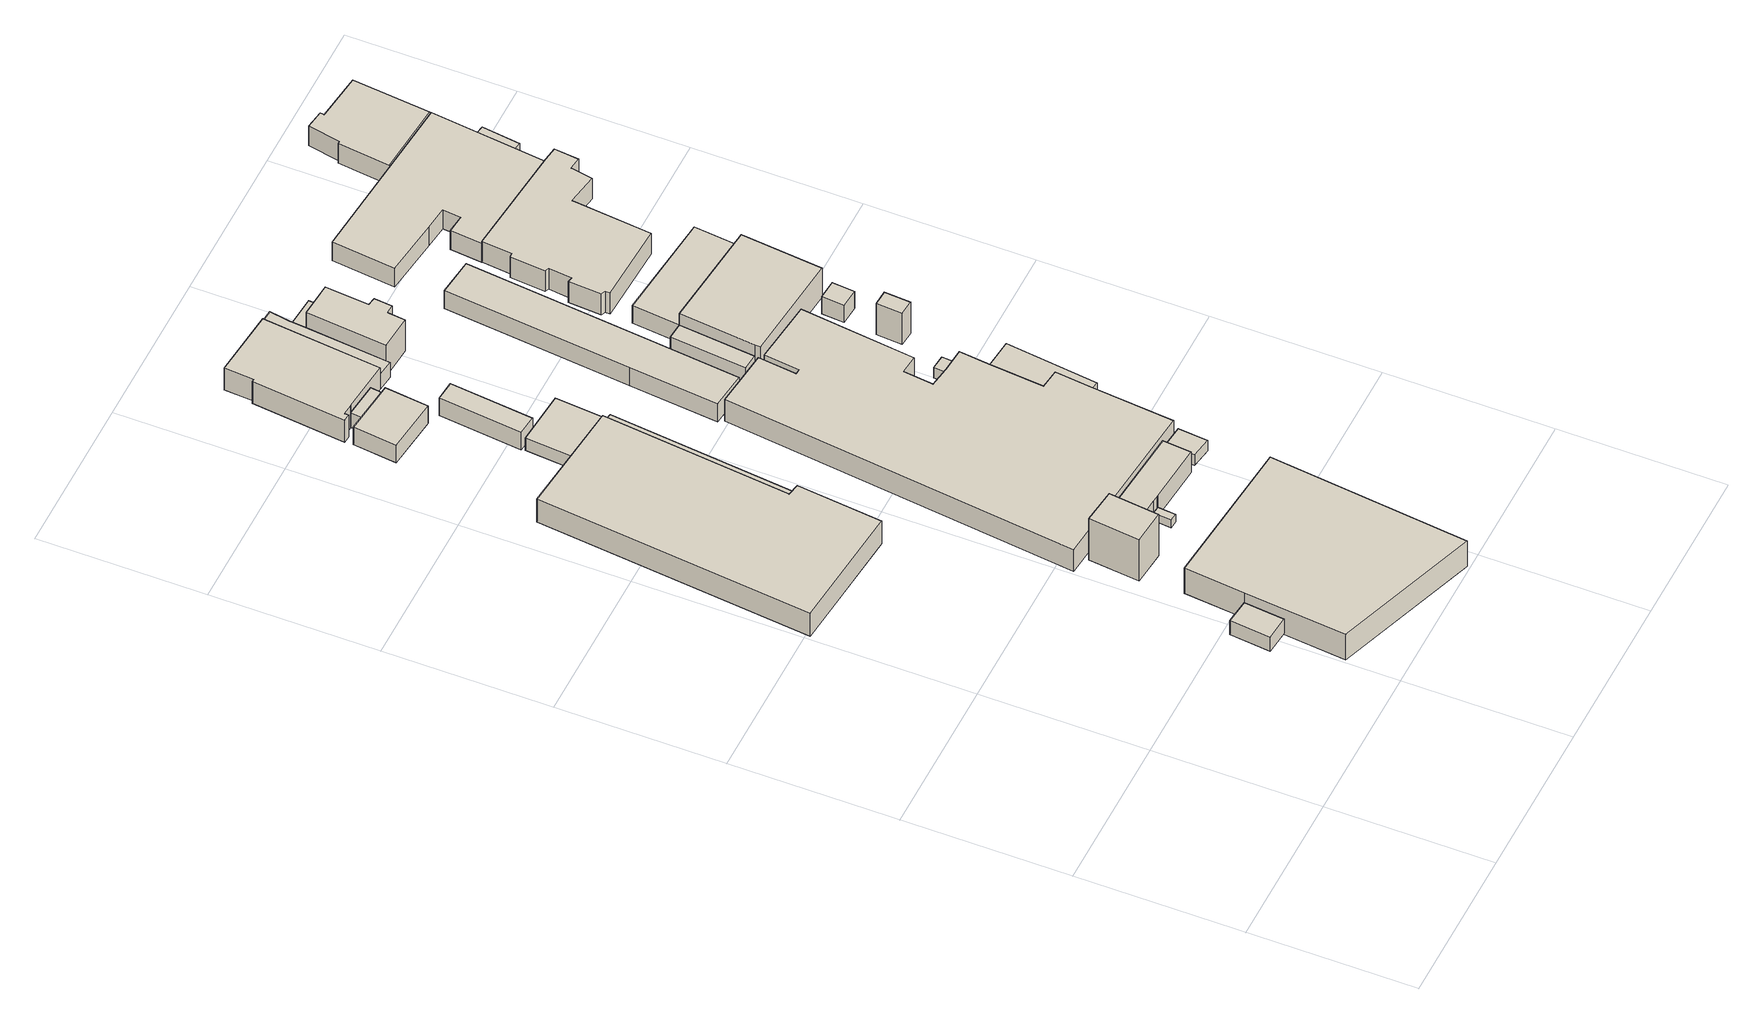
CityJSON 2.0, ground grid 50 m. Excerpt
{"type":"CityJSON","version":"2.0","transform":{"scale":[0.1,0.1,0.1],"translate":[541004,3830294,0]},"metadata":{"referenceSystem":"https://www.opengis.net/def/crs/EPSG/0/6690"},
"CityObjects":{
"building1":{"type":"Building","attributes":{"class":"3001","measuredHeight":5.4,"BuildingDetailAttribute.specifiedBuildingCoverageRate":0.6,"BuildingDetailAttribute.surveyYear":2017,"BuildingRiverFloodingRiskAttribute.description":"2","BuildingRiverFloodingRiskAttribute.rank":"2","BuildingRiverFloodingRiskAttribute.depth":1.74,"BuildingRiverFloodingRiskAttribute.adminType":"1","BuildingRiverFloodingRiskAttribute.scale":"2","BuildingRiverFloodingRiskAttribute.duration":43.75,"BuildingTsunamiRiskAttribute.description":"1","BuildingTsunamiRiskAttribute.rank":"2","BuildingTsunamiRiskAttribute.depth":1.19,"BuildingHighTideRiskAttribute.description":"1","BuildingHighTideRiskAttribute.rank":"3","BuildingHighTideRiskAttribute.depth":4.42,"BuildingIDAttribute.prefecture":"27","BuildingIDAttribute.city":"27125"},"geometry":[{"type":"Solid","lod":"1","boundaries":[[[[0,1,2,3]],[[2,4,5,3]],[[1,6,4,2]],[[0,7,6,1]],[[3,5,7,0]],[[4,6,7,5]]]]}]},
"building2":{"type":"Building","attributes":{"計測周辺長":243.02,"1/2500図郭":93,"区名":"住之江区","町丁目名称":"平林南１丁目","街区番号":8,"class":"3001","usage":"441","measuredHeight":8.8,"storeysAboveGround":1,"BuildingDetailAttribute.buildingRoofEdgeArea":2990.89,"BuildingDetailAttribute.buildingStructureType":"610","BuildingDetailAttribute.buildingStructureOrgType":"2","BuildingDetailAttribute.detailedUsage":"1520","BuildingDetailAttribute.specifiedBuildingCoverageRate":0.6,"BuildingDetailAttribute.surveyYear":2017,"BuildingRiverFloodingRiskAttribute.description":"2","BuildingRiverFloodingRiskAttribute.rank":"2","BuildingRiverFloodingRiskAttribute.depth":1.74,"BuildingRiverFloodingRiskAttribute.adminType":"1","BuildingRiverFloodingRiskAttribute.scale":"2","BuildingRiverFloodingRiskAttribute.duration":43.53,"BuildingTsunamiRiskAttribute.description":"1","BuildingTsunamiRiskAttribute.rank":"2","BuildingTsunamiRiskAttribute.depth":1.63,"BuildingHighTideRiskAttribute.description":"1","BuildingHighTideRiskAttribute.rank":"3","BuildingHighTideRiskAttribute.depth":4.5,"BuildingIDAttribute.prefecture":"27","BuildingIDAttribute.city":"27125"},"geometry":[{"type":"Solid","lod":"1","boundaries":[[[[8,9,10,11,12,13]],[[12,14,15,13]],[[11,16,14,12]],[[10,17,16,11]],[[9,18,17,10]],[[8,19,18,9]],[[13,15,19,8]],[[14,16,17,18,19,15]]]]}]},
"building3":{"type":"Building","attributes":{"計測周辺長":51.57,"1/2500図郭":93,"区名":"住之江区","町丁目名称":"平林南１丁目","街区番号":7,"class":"3002","usage":"401","measuredHeight":15.9,"storeysAboveGround":4,"BuildingDetailAttribute.buildingRoofEdgeArea":161.19,"BuildingDetailAttribute.buildingStructureType":"603","BuildingDetailAttribute.buildingStructureOrgType":"3","BuildingDetailAttribute.detailedUsage":"1310","BuildingDetailAttribute.specifiedBuildingCoverageRate":0.6,"BuildingDetailAttribute.surveyYear":2017,"BuildingRiverFloodingRiskAttribute.description":"2","BuildingRiverFloodingRiskAttribute.rank":"2","BuildingRiverFloodingRiskAttribute.depth":1.84,"BuildingRiverFloodingRiskAttribute.adminType":"1","BuildingRiverFloodingRiskAttribute.scale":"2","BuildingRiverFloodingRiskAttribute.duration":55.12,"BuildingTsunamiRiskAttribute.description":"1","BuildingTsunamiRiskAttribute.rank":"2","BuildingTsunamiRiskAttribute.depth":1.5,"BuildingHighTideRiskAttribute.description":"1","BuildingHighTideRiskAttribute.rank":"3","BuildingHighTideRiskAttribute.depth":4.5,"BuildingIDAttribute.prefecture":"27","BuildingIDAttribute.city":"27125"},"geometry":[{"type":"Solid","lod":"1","boundaries":[[[[20,21,22,23,24]],[[23,25,26,24]],[[22,27,25,23]],[[21,28,27,22]],[[20,29,28,21]],[[24,26,29,20]],[[25,27,28,29,26]]]]}]},
"building4":{"type":"Building","attributes":{"計測周辺長":202.23,"1/2500図郭":93,"区名":"住之江区","町丁目名称":"平林南１丁目","街区番号":7,"class":"3001","usage":"441","measuredHeight":9.7,"storeysAboveGround":1,"BuildingDetailAttribute.buildingRoofEdgeArea":2505.3,"BuildingDetailAttribute.buildingStructureType":"610","BuildingDetailAttribute.buildingStructureOrgType":"2","BuildingDetailAttribute.detailedUsage":"1510","BuildingDetailAttribute.specifiedBuildingCoverageRate":0.6,"BuildingDetailAttribute.surveyYear":2017,"BuildingRiverFloodingRiskAttribute.description":"2","BuildingRiverFloodingRiskAttribute.rank":"1","BuildingRiverFloodingRiskAttribute.depth":0.412,"BuildingRiverFloodingRiskAttribute.adminType":"1","BuildingRiverFloodingRiskAttribute.scale":"1","BuildingRiverFloodingRiskAttribute.duration":43.9,"BuildingTsunamiRiskAttribute.description":"1","BuildingTsunamiRiskAttribute.rank":"2","BuildingTsunamiRiskAttribute.depth":1.13,"BuildingHighTideRiskAttribute.description":"1","BuildingHighTideRiskAttribute.rank":"3","BuildingHighTideRiskAttribute.depth":4.4,"BuildingIDAttribute.prefecture":"27","BuildingIDAttribute.city":"27125"},"geometry":[{"type":"Solid","lod":"1","boundaries":[[[[30,31,32,33,34]],[[33,35,36,34]],[[32,37,35,33]],[[31,38,37,32]],[[30,39,38,31]],[[34,36,39,30]],[[35,37,38,39,36]]]]}]},
"building5":{"type":"Building","attributes":{"class":"3003","BuildingDetailAttribute.specifiedBuildingCoverageRate":0.6,"BuildingDetailAttribute.surveyYear":2017,"BuildingRiverFloodingRiskAttribute.description":"2","BuildingRiverFloodingRiskAttribute.rank":"2","BuildingRiverFloodingRiskAttribute.depth":1.64,"BuildingRiverFloodingRiskAttribute.adminType":"1","BuildingRiverFloodingRiskAttribute.scale":"2","BuildingRiverFloodingRiskAttribute.duration":55.12,"BuildingTsunamiRiskAttribute.description":"1","BuildingTsunamiRiskAttribute.rank":"2","BuildingTsunamiRiskAttribute.depth":1.31,"BuildingHighTideRiskAttribute.description":"1","BuildingHighTideRiskAttribute.rank":"3","BuildingHighTideRiskAttribute.depth":4.37,"BuildingIDAttribute.prefecture":"27","BuildingIDAttribute.city":"27125"},"geometry":[{"type":"Solid","lod":"1","boundaries":[[[[40,41,42,43,44]],[[43,45,46,44]],[[42,47,45,43]],[[41,48,47,42]],[[40,49,48,41]],[[44,46,49,40]],[[45,47,48,49,46]]]]}]},
"building6":{"type":"Building","attributes":{"計測周辺長":121.6,"1/2500図郭":93,"区名":"住之江区","町丁目名称":"平林南１丁目","街区番号":8,"class":"3003","usage":"441","measuredHeight":5.7,"storeysAboveGround":1,"BuildingDetailAttribute.buildingRoofEdgeArea":216.4,"BuildingDetailAttribute.buildingStructureType":"610","BuildingDetailAttribute.buildingStructureOrgType":"2","BuildingDetailAttribute.detailedUsage":"1520","BuildingDetailAttribute.specifiedBuildingCoverageRate":0.6,"BuildingDetailAttribute.surveyYear":2017,"BuildingRiverFloodingRiskAttribute.description":"2","BuildingRiverFloodingRiskAttribute.rank":"2","BuildingRiverFloodingRiskAttribute.depth":1.84,"BuildingRiverFloodingRiskAttribute.adminType":"1","BuildingRiverFloodingRiskAttribute.scale":"2","BuildingRiverFloodingRiskAttribute.duration":43.53,"BuildingTsunamiRiskAttribute.description":"1","BuildingTsunamiRiskAttribute.rank":"2","BuildingTsunamiRiskAttribute.depth":1.93,"BuildingHighTideRiskAttribute.description":"1","BuildingHighTideRiskAttribute.rank":"3","BuildingHighTideRiskAttribute.depth":4.56,"BuildingIDAttribute.prefecture":"27","BuildingIDAttribute.city":"27125"},"geometry":[{"type":"Solid","lod":"1","boundaries":[[[[12,11,50,13]],[[50,51,52,13]],[[11,53,51,50]],[[12,54,53,11]],[[13,52,54,12]],[[51,53,54,52]]]]}]},
"building7":{"type":"Building","attributes":{"計測周辺長":59.41,"1/2500図郭":93,"区名":"住之江区","町丁目名称":"平林南１丁目","街区番号":8,"class":"3003","usage":"441","measuredHeight":6.7,"storeysAboveGround":1,"BuildingDetailAttribute.buildingRoofEdgeArea":217.5,"BuildingDetailAttribute.buildingStructureType":"610","BuildingDetailAttribute.buildingStructureOrgType":"2","BuildingDetailAttribute.detailedUsage":"1520","BuildingDetailAttribute.specifiedBuildingCoverageRate":0.6,"BuildingDetailAttribute.surveyYear":2017,"BuildingRiverFloodingRiskAttribute.description":"2","BuildingRiverFloodingRiskAttribute.rank":"2","BuildingRiverFloodingRiskAttribute.depth":1.34,"BuildingRiverFloodingRiskAttribute.adminType":"1","BuildingRiverFloodingRiskAttribute.scale":"2","BuildingRiverFloodingRiskAttribute.duration":39.15,"BuildingTsunamiRiskAttribute.description":"1","BuildingTsunamiRiskAttribute.rank":"2","BuildingTsunamiRiskAttribute.depth":2.04,"BuildingHighTideRiskAttribute.description":"1","BuildingHighTideRiskAttribute.rank":"3","BuildingHighTideRiskAttribute.depth":4.18,"BuildingIDAttribute.prefecture":"27","BuildingIDAttribute.city":"27125"},"geometry":[{"type":"Solid","lod":"1","boundaries":[[[[55,56,57,58]],[[57,59,60,58]],[[56,61,59,57]],[[55,62,61,56]],[[58,60,62,55]],[[59,61,62,60]]]]}]},
"building8":{"type":"Building","attributes":{"計測周辺長":78.43,"1/2500図郭":93,"区名":"住之江区","町丁目名称":"平林南１丁目","街区番号":7,"class":"3001","usage":"401","measuredHeight":7.9,"storeysAboveGround":2,"BuildingDetailAttribute.buildingRoofEdgeArea":246.61,"BuildingDetailAttribute.buildingStructureType":"610","BuildingDetailAttribute.buildingStructureOrgType":"2","BuildingDetailAttribute.detailedUsage":"1310","BuildingDetailAttribute.specifiedBuildingCoverageRate":0.6,"BuildingDetailAttribute.surveyYear":2017,"BuildingRiverFloodingRiskAttribute.description":"2","BuildingRiverFloodingRiskAttribute.rank":"2","BuildingRiverFloodingRiskAttribute.depth":1.74,"BuildingRiverFloodingRiskAttribute.adminType":"1","BuildingRiverFloodingRiskAttribute.scale":"2","BuildingRiverFloodingRiskAttribute.duration":75.1,"BuildingTsunamiRiskAttribute.description":"1","BuildingTsunamiRiskAttribute.rank":"2","BuildingTsunamiRiskAttribute.depth":1.35,"BuildingHighTideRiskAttribute.description":"1","BuildingHighTideRiskAttribute.rank":"3","BuildingHighTideRiskAttribute.depth":4.38,"BuildingIDAttribute.prefecture":"27","BuildingIDAttribute.city":"27125"},"geometry":[{"type":"Solid","lod":"1","boundaries":[[[[63,64,65,66,67,68,69,70,71,72]],[[71,73,74,72]],[[70,75,73,71]],[[69,76,75,70]],[[68,77,76,69]],[[67,78,77,68]],[[66,79,78,67]],[[65,80,79,66]],[[64,81,80,65]],[[63,82,81,64]],[[72,74,82,63]],[[73,75,76,77,78,79,80,81,82,74]]]]}]},
"building9":{"type":"Building","attributes":{"計測周辺長":51.26,"1/2500図郭":93,"区名":"住之江区","町丁目名称":"平林南１丁目","街区番号":8,"class":"3001","usage":"441","measuredHeight":4.8,"storeysAboveGround":1,"BuildingDetailAttribute.buildingRoofEdgeArea":153.97,"BuildingDetailAttribute.buildingStructureType":"610","BuildingDetailAttribute.buildingStructureOrgType":"2","BuildingDetailAttribute.detailedUsage":"1520","BuildingDetailAttribute.specifiedBuildingCoverageRate":0.6,"BuildingDetailAttribute.surveyYear":2017,"BuildingRiverFloodingRiskAttribute.description":"2","BuildingRiverFloodingRiskAttribute.rank":"2","BuildingRiverFloodingRiskAttribute.depth":1.74,"BuildingRiverFloodingRiskAttribute.adminType":"1","BuildingRiverFloodingRiskAttribute.scale":"2","BuildingRiverFloodingRiskAttribute.duration":37.35,"BuildingTsunamiRiskAttribute.description":"1","BuildingTsunamiRiskAttribute.rank":"2","BuildingTsunamiRiskAttribute.depth":1.69,"BuildingHighTideRiskAttribute.description":"1","BuildingHighTideRiskAttribute.rank":"3","BuildingHighTideRiskAttribute.depth":4.31,"BuildingIDAttribute.prefecture":"27","BuildingIDAttribute.city":"27125"},"geometry":[{"type":"Solid","lod":"1","boundaries":[[[[83,84,85,86]],[[85,87,88,86]],[[84,89,87,85]],[[83,90,89,84]],[[86,88,90,83]],[[87,89,90,88]]]]}]},
"building10":{"type":"Building","attributes":{"class":"3003","measuredHeight":5.6,"BuildingDetailAttribute.specifiedBuildingCoverageRate":0.6,"BuildingDetailAttribute.surveyYear":2017,"BuildingRiverFloodingRiskAttribute.description":"2","BuildingRiverFloodingRiskAttribute.rank":"2","BuildingRiverFloodingRiskAttribute.depth":1.34,"BuildingRiverFloodingRiskAttribute.adminType":"1","BuildingRiverFloodingRiskAttribute.scale":"2","BuildingRiverFloodingRiskAttribute.duration":38.6,"BuildingTsunamiRiskAttribute.description":"1","BuildingTsunamiRiskAttribute.rank":"2","BuildingTsunamiRiskAttribute.depth":2.08,"BuildingHighTideRiskAttribute.description":"1","BuildingHighTideRiskAttribute.rank":"3","BuildingHighTideRiskAttribute.depth":4.23,"BuildingIDAttribute.prefecture":"27","BuildingIDAttribute.city":"27125"},"geometry":[{"type":"Solid","lod":"1","boundaries":[[[[91,92,93,94,95]],[[94,96,97,95]],[[93,98,96,94]],[[92,99,98,93]],[[91,100,99,92]],[[95,97,100,91]],[[96,98,99,100,97]]]]}]},
"building11":{"type":"Building","attributes":{"class":"3003","measuredHeight":6.7,"BuildingDetailAttribute.specifiedBuildingCoverageRate":0.6,"BuildingDetailAttribute.surveyYear":2017,"BuildingRiverFloodingRiskAttribute.description":"2","BuildingRiverFloodingRiskAttribute.rank":"2","BuildingRiverFloodingRiskAttribute.depth":1.44,"BuildingRiverFloodingRiskAttribute.adminType":"1","BuildingRiverFloodingRiskAttribute.scale":"2","BuildingRiverFloodingRiskAttribute.duration":38.78,"BuildingTsunamiRiskAttribute.description":"1","BuildingTsunamiRiskAttribute.rank":"2","BuildingTsunamiRiskAttribute.depth":1.9,"BuildingHighTideRiskAttribute.description":"1","BuildingHighTideRiskAttribute.rank":"3","BuildingHighTideRiskAttribute.depth":4.26,"BuildingIDAttribute.prefecture":"27","BuildingIDAttribute.city":"27125"},"geometry":[{"type":"Solid","lod":"1","boundaries":[[[[101,102,103,104]],[[103,105,106,104]],[[102,107,105,103]],[[101,108,107,102]],[[104,106,108,101]],[[105,107,108,106]]]]}]},
"building12":{"type":"Building","attributes":{"計測周辺長":12.23,"1/2500図郭":93,"区名":"住之江区","町丁目名称":"平林南１丁目","街区番号":7,"class":"3001","usage":"441","measuredHeight":3.8,"storeysAboveGround":1,"BuildingDetailAttribute.buildingRoofEdgeArea":8.13,"BuildingDetailAttribute.buildingStructureType":"610","BuildingDetailAttribute.buildingStructureOrgType":"2","BuildingDetailAttribute.detailedUsage":"1510","BuildingDetailAttribute.specifiedBuildingCoverageRate":0.6,"BuildingDetailAttribute.surveyYear":2017,"BuildingRiverFloodingRiskAttribute.description":"2","BuildingRiverFloodingRiskAttribute.rank":"2","BuildingRiverFloodingRiskAttribute.depth":1.84,"BuildingRiverFloodingRiskAttribute.adminType":"1","BuildingRiverFloodingRiskAttribute.scale":"2","BuildingRiverFloodingRiskAttribute.duration":69.17,"BuildingTsunamiRiskAttribute.description":"1","BuildingTsunamiRiskAttribute.rank":"2","BuildingTsunamiRiskAttribute.depth":1.23,"BuildingHighTideRiskAttribute.description":"1","BuildingHighTideRiskAttribute.rank":"3","BuildingHighTideRiskAttribute.depth":4.4,"BuildingIDAttribute.prefecture":"27","BuildingIDAttribute.city":"27125"},"geometry":[{"type":"Solid","lod":"1","boundaries":[[[[109,110,111,112]],[[111,113,114,112]],[[110,115,113,111]],[[109,116,115,110]],[[112,114,116,109]],[[113,115,116,114]]]]}]},
"building13":{"type":"Building","attributes":{"計測周辺長":116.69,"1/2500図郭":93,"区名":"住之江区","町丁目名称":"平林南１丁目","街区番号":8,"class":"3001","usage":"441","measuredHeight":8.3,"storeysAboveGround":1,"BuildingDetailAttribute.buildingRoofEdgeArea":754.36,"BuildingDetailAttribute.buildingStructureType":"610","BuildingDetailAttribute.buildingStructureOrgType":"2","BuildingDetailAttribute.detailedUsage":"1520","BuildingDetailAttribute.specifiedBuildingCoverageRate":0.6,"BuildingDetailAttribute.surveyYear":2017,"BuildingRiverFloodingRiskAttribute.description":"2","BuildingRiverFloodingRiskAttribute.rank":"2","BuildingRiverFloodingRiskAttribute.depth":1.34,"BuildingRiverFloodingRiskAttribute.adminType":"1","BuildingRiverFloodingRiskAttribute.scale":"2","BuildingRiverFloodingRiskAttribute.duration":38.6,"BuildingTsunamiRiskAttribute.description":"1","BuildingTsunamiRiskAttribute.rank":"2","BuildingTsunamiRiskAttribute.depth":2.09,"BuildingHighTideRiskAttribute.description":"1","BuildingHighTideRiskAttribute.rank":"3","BuildingHighTideRiskAttribute.depth":4.15,"BuildingIDAttribute.prefecture":"27","BuildingIDAttribute.city":"27125"},"geometry":[{"type":"Solid","lod":"1","boundaries":[[[[117,118,119,120,121,122,123,124,125,126]],[[125,127,128,126]],[[124,129,127,125]],[[123,130,129,124]],[[122,131,130,123]],[[121,132,131,122]],[[120,133,132,121]],[[119,134,133,120]],[[118,135,134,119]],[[117,136,135,118]],[[126,128,136,117]],[[127,129,130,131,132,133,134,135,136,128]]]]}]},
"building14":{"type":"Building","attributes":{"計測周辺長":411.49,"1/2500図郭":93,"区名":"住之江区","町丁目名称":"平林南１丁目","街区番号":7,"class":"3001","usage":"441","measuredHeight":8.5,"storeysAboveGround":1,"BuildingDetailAttribute.buildingRoofEdgeArea":5962.55,"BuildingDetailAttribute.buildingStructureType":"610","BuildingDetailAttribute.buildingStructureOrgType":"2","BuildingDetailAttribute.detailedUsage":"1520","BuildingDetailAttribute.specifiedBuildingCoverageRate":0.6,"BuildingDetailAttribute.surveyYear":2017,"BuildingRiverFloodingRiskAttribute.description":"2","BuildingRiverFloodingRiskAttribute.rank":"2","BuildingRiverFloodingRiskAttribute.depth":2.04,"BuildingRiverFloodingRiskAttribute.adminType":"1","BuildingRiverFloodingRiskAttribute.scale":"2","BuildingRiverFloodingRiskAttribute.duration":79.93,"BuildingTsunamiRiskAttribute.description":"1","BuildingTsunamiRiskAttribute.rank":"2","BuildingTsunamiRiskAttribute.depth":1.78,"BuildingHighTideRiskAttribute.description":"1","BuildingHighTideRiskAttribute.rank":"3","BuildingHighTideRiskAttribute.depth":4.65,"BuildingIDAttribute.prefecture":"27","BuildingIDAttribute.city":"27125"},"geometry":[{"type":"Solid","lod":"1","boundaries":[[[[137,138,139,140,141,142,143,144,145,146,147,148,149,150,151,152,153]],[[152,154,155,153]],[[151,156,154,152]],[[150,157,156,151]],[[149,158,157,150]],[[148,159,158,149]],[[147,160,159,148]],[[146,161,160,147]],[[145,162,161,146]],[[144,163,162,145]],[[143,164,163,144]],[[142,165,164,143]],[[141,166,165,142]],[[140,167,166,141]],[[139,168,167,140]],[[138,169,168,139]],[[137,170,169,138]],[[153,155,170,137]],[[154,156,157,158,159,160,161,162,163,164,165,166,167,168,169,170,155]]]]}]},
"building15":{"type":"Building","attributes":{"計測周辺長":29.94,"1/2500図郭":93,"区名":"住之江区","町丁目名称":"平林南１丁目","街区番号":7,"class":"3001","usage":"401","measuredHeight":4.1,"storeysAboveGround":1,"BuildingDetailAttribute.buildingRoofEdgeArea":54.56,"BuildingDetailAttribute.buildingStructureType":"610","BuildingDetailAttribute.buildingStructureOrgType":"2","BuildingDetailAttribute.detailedUsage":"1310","BuildingDetailAttribute.specifiedBuildingCoverageRate":0.6,"BuildingDetailAttribute.surveyYear":2017,"BuildingRiverFloodingRiskAttribute.description":"2","BuildingRiverFloodingRiskAttribute.rank":"2","BuildingRiverFloodingRiskAttribute.depth":2.44,"BuildingRiverFloodingRiskAttribute.adminType":"1","BuildingRiverFloodingRiskAttribute.scale":"2","BuildingRiverFloodingRiskAttribute.duration":75.1,"BuildingTsunamiRiskAttribute.description":"1","BuildingTsunamiRiskAttribute.rank":"2","BuildingTsunamiRiskAttribute.depth":1.35,"BuildingHighTideRiskAttribute.description":"1","BuildingHighTideRiskAttribute.rank":"3","BuildingHighTideRiskAttribute.depth":4.53,"BuildingIDAttribute.prefecture":"27","BuildingIDAttribute.city":"27125"},"geometry":[{"type":"Solid","lod":"1","boundaries":[[[[171,172,173,174]],[[173,175,176,174]],[[172,177,175,173]],[[171,178,177,172]],[[174,176,178,171]],[[175,177,178,176]]]]}]},
"building16":{"type":"Building","attributes":{"class":"3001","measuredHeight":5.8,"BuildingDetailAttribute.specifiedBuildingCoverageRate":0.6,"BuildingDetailAttribute.surveyYear":2017,"BuildingRiverFloodingRiskAttribute.description":"2","BuildingRiverFloodingRiskAttribute.rank":"2","BuildingRiverFloodingRiskAttribute.depth":1.44,"BuildingRiverFloodingRiskAttribute.adminType":"1","BuildingRiverFloodingRiskAttribute.scale":"2","BuildingRiverFloodingRiskAttribute.duration":38.6,"BuildingTsunamiRiskAttribute.description":"1","BuildingTsunamiRiskAttribute.rank":"2","BuildingTsunamiRiskAttribute.depth":1.86,"BuildingHighTideRiskAttribute.description":"1","BuildingHighTideRiskAttribute.rank":"3","BuildingHighTideRiskAttribute.depth":4.21,"BuildingIDAttribute.prefecture":"27","BuildingIDAttribute.city":"27125"},"geometry":[{"type":"Solid","lod":"1","boundaries":[[[[179,180,181,182,183,184,124,123]],[[124,185,186,123]],[[184,187,185,124]],[[183,188,187,184]],[[182,189,188,183]],[[181,190,189,182]],[[180,191,190,181]],[[179,192,191,180]],[[123,186,192,179]],[[185,187,188,189,190,191,192,186]]]]}]},
"building17":{"type":"Building","attributes":{"計測周辺長":74.62,"1/2500図郭":93,"区名":"住之江区","町丁目名称":"平林南１丁目","街区番号":8,"class":"3002","usage":"441","measuredHeight":12,"storeysAboveGround":3,"BuildingDetailAttribute.buildingRoofEdgeArea":271.21,"BuildingDetailAttribute.buildingStructureType":"603","BuildingDetailAttribute.buildingStructureOrgType":"3","BuildingDetailAttribute.detailedUsage":"1520","BuildingDetailAttribute.specifiedBuildingCoverageRate":0.6,"BuildingDetailAttribute.surveyYear":2017,"BuildingRiverFloodingRiskAttribute.description":"2","BuildingRiverFloodingRiskAttribute.rank":"2","BuildingRiverFloodingRiskAttribute.depth":1.64,"BuildingRiverFloodingRiskAttribute.adminType":"1","BuildingRiverFloodingRiskAttribute.scale":"2","BuildingRiverFloodingRiskAttribute.duration":38.6,"BuildingTsunamiRiskAttribute.description":"1","BuildingTsunamiRiskAttribute.rank":"2","BuildingTsunamiRiskAttribute.depth":1.96,"BuildingHighTideRiskAttribute.description":"1","BuildingHighTideRiskAttribute.rank":"3","BuildingHighTideRiskAttribute.depth":4.44,"BuildingIDAttribute.prefecture":"27","BuildingIDAttribute.city":"27125"},"geometry":[{"type":"Solid","lod":"1","boundaries":[[[[193,194,195,196,197,198,199,200]],[[199,201,202,200]],[[198,203,201,199]],[[197,204,203,198]],[[196,205,204,197]],[[195,206,205,196]],[[194,207,206,195]],[[193,208,207,194]],[[200,202,208,193]],[[201,203,204,205,206,207,208,202]]]]}]},
"building18":{"type":"Building","attributes":{"計測周辺長":31.14,"1/2500図郭":93,"区名":"住之江区","町丁目名称":"平林南１丁目","街区番号":8,"class":"3001","usage":"431","measuredHeight":4.1,"storeysAboveGround":1,"BuildingDetailAttribute.buildingRoofEdgeArea":53,"BuildingDetailAttribute.buildingStructureType":"610","BuildingDetailAttribute.buildingStructureOrgType":"2","BuildingDetailAttribute.detailedUsage":"1740","BuildingDetailAttribute.specifiedBuildingCoverageRate":0.6,"BuildingDetailAttribute.surveyYear":2017,"BuildingRiverFloodingRiskAttribute.description":"2","BuildingRiverFloodingRiskAttribute.rank":"2","BuildingRiverFloodingRiskAttribute.depth":1.54,"BuildingRiverFloodingRiskAttribute.adminType":"1","BuildingRiverFloodingRiskAttribute.scale":"2","BuildingRiverFloodingRiskAttribute.duration":37.68,"BuildingTsunamiRiskAttribute.description":"1","BuildingTsunamiRiskAttribute.rank":"2","BuildingTsunamiRiskAttribute.depth":2.02,"BuildingHighTideRiskAttribute.description":"1","BuildingHighTideRiskAttribute.rank":"3","BuildingHighTideRiskAttribute.depth":4.41,"BuildingIDAttribute.prefecture":"27","BuildingIDAttribute.city":"27125"},"geometry":[{"type":"Solid","lod":"1","boundaries":[[[[209,210,211,212]],[[211,213,214,212]],[[210,215,213,211]],[[209,216,215,210]],[[212,214,216,209]],[[213,215,216,214]]]]}]},
"building19":{"type":"Building","attributes":{"計測周辺長":411.49,"1/2500図郭":93,"区名":"住之江区","町丁目名称":"平林南１丁目","街区番号":7,"class":"3003","usage":"441","measuredHeight":6.6,"storeysAboveGround":1,"BuildingDetailAttribute.buildingRoofEdgeArea":5962.55,"BuildingDetailAttribute.buildingStructureType":"610","BuildingDetailAttribute.buildingStructureOrgType":"2","BuildingDetailAttribute.detailedUsage":"1520","BuildingDetailAttribute.specifiedBuildingCoverageRate":0.6,"BuildingDetailAttribute.surveyYear":2017,"BuildingRiverFloodingRiskAttribute.description":"2","BuildingRiverFloodingRiskAttribute.rank":"2","BuildingRiverFloodingRiskAttribute.depth":1.64,"BuildingRiverFloodingRiskAttribute.adminType":"1","BuildingRiverFloodingRiskAttribute.scale":"2","BuildingRiverFloodingRiskAttribute.duration":44.23,"BuildingTsunamiRiskAttribute.description":"1","BuildingTsunamiRiskAttribute.rank":"2","BuildingTsunamiRiskAttribute.depth":1.59,"BuildingHighTideRiskAttribute.description":"1","BuildingHighTideRiskAttribute.rank":"3","BuildingHighTideRiskAttribute.depth":4.37,"BuildingIDAttribute.prefecture":"27","BuildingIDAttribute.city":"27125"},"geometry":[{"type":"Solid","lod":"1","boundaries":[[[[217,218,219,220]],[[219,221,222,220]],[[218,223,221,219]],[[217,224,223,218]],[[220,222,224,217]],[[221,223,224,222]]]]}]},
"building20":{"type":"Building","attributes":{"計測周辺長":188.65,"1/2500図郭":93,"区名":"住之江区","町丁目名称":"平林南１丁目","街区番号":7,"class":"3003","usage":"441","measuredHeight":6.9,"storeysAboveGround":1,"BuildingDetailAttribute.buildingRoofEdgeArea":943.68,"BuildingDetailAttribute.buildingStructureType":"610","BuildingDetailAttribute.buildingStructureOrgType":"2","BuildingDetailAttribute.detailedUsage":"1520","BuildingDetailAttribute.specifiedBuildingCoverageRate":0.6,"BuildingDetailAttribute.surveyYear":2017,"BuildingRiverFloodingRiskAttribute.description":"2","BuildingRiverFloodingRiskAttribute.rank":"2","BuildingRiverFloodingRiskAttribute.depth":1.74,"BuildingRiverFloodingRiskAttribute.adminType":"1","BuildingRiverFloodingRiskAttribute.scale":"2","BuildingRiverFloodingRiskAttribute.duration":53,"BuildingTsunamiRiskAttribute.description":"1","BuildingTsunamiRiskAttribute.rank":"2","BuildingTsunamiRiskAttribute.depth":1.86,"BuildingHighTideRiskAttribute.description":"1","BuildingHighTideRiskAttribute.rank":"3","BuildingHighTideRiskAttribute.depth":4.6,"BuildingIDAttribute.prefecture":"27","BuildingIDAttribute.city":"27125"},"geometry":[{"type":"Solid","lod":"1","boundaries":[[[[225,226,227,228,229,230]],[[229,231,232,230]],[[228,233,231,229]],[[227,234,233,228]],[[226,235,234,227]],[[225,236,235,226]],[[230,232,236,225]],[[231,233,234,235,236,232]]]]}]},
"building21":{"type":"Building","attributes":{"計測周辺長":411.49,"1/2500図郭":93,"区名":"住之江区","町丁目名称":"平林南１丁目","街区番号":7,"class":"3003","usage":"441","measuredHeight":6.7,"storeysAboveGround":1,"BuildingDetailAttribute.buildingRoofEdgeArea":5962.55,"BuildingDetailAttribute.buildingStructureType":"610","BuildingDetailAttribute.buildingStructureOrgType":"2","BuildingDetailAttribute.detailedUsage":"1520","BuildingDetailAttribute.specifiedBuildingCoverageRate":0.6,"BuildingDetailAttribute.surveyYear":2017,"BuildingRiverFloodingRiskAttribute.description":"2","BuildingRiverFloodingRiskAttribute.rank":"2","BuildingRiverFloodingRiskAttribute.depth":1.74,"BuildingRiverFloodingRiskAttribute.adminType":"1","BuildingRiverFloodingRiskAttribute.scale":"2","BuildingRiverFloodingRiskAttribute.duration":126.72,"BuildingTsunamiRiskAttribute.description":"1","BuildingTsunamiRiskAttribute.rank":"2","BuildingTsunamiRiskAttribute.depth":1.15,"BuildingHighTideRiskAttribute.description":"1","BuildingHighTideRiskAttribute.rank":"3","BuildingHighTideRiskAttribute.depth":4.41,"BuildingIDAttribute.prefecture":"27","BuildingIDAttribute.city":"27125"},"geometry":[{"type":"Solid","lod":"1","boundaries":[[[[237,238,239,240,241,242]],[[241,243,244,242]],[[240,245,243,241]],[[239,246,245,240]],[[238,247,246,239]],[[237,248,247,238]],[[242,244,248,237]],[[243,245,246,247,248,244]]]]}]},
"building22":{"type":"Building","attributes":{"class":"3001","measuredHeight":4,"BuildingDetailAttribute.specifiedBuildingCoverageRate":0.6,"BuildingDetailAttribute.surveyYear":2017,"BuildingRiverFloodingRiskAttribute.description":"2","BuildingRiverFloodingRiskAttribute.rank":"2","BuildingRiverFloodingRiskAttribute.depth":1.54,"BuildingRiverFloodingRiskAttribute.adminType":"1","BuildingRiverFloodingRiskAttribute.scale":"2","BuildingRiverFloodingRiskAttribute.duration":44.68,"BuildingTsunamiRiskAttribute.description":"1","BuildingTsunamiRiskAttribute.rank":"2","BuildingTsunamiRiskAttribute.depth":1.36,"BuildingHighTideRiskAttribute.description":"1","BuildingHighTideRiskAttribute.rank":"3","BuildingHighTideRiskAttribute.depth":4.38,"BuildingIDAttribute.prefecture":"27","BuildingIDAttribute.city":"27125"},"geometry":[{"type":"Solid","lod":"1","boundaries":[[[[249,250,251,252]],[[251,253,254,252]],[[250,255,253,251]],[[249,256,255,250]],[[252,254,256,249]],[[253,255,256,254]]]]}]},
"building23":{"type":"Building","attributes":{"計測周辺長":24.83,"1/2500図郭":93,"区名":"住之江区","町丁目名称":"平林南１丁目","街区番号":7,"class":"3001","usage":"441","measuredHeight":12,"storeysAboveGround":1,"BuildingDetailAttribute.buildingRoofEdgeArea":36.1,"BuildingDetailAttribute.buildingStructureType":"610","BuildingDetailAttribute.buildingStructureOrgType":"2","BuildingDetailAttribute.detailedUsage":"1520","BuildingDetailAttribute.specifiedBuildingCoverageRate":0.6,"BuildingDetailAttribute.surveyYear":2017,"BuildingRiverFloodingRiskAttribute.description":"2","BuildingRiverFloodingRiskAttribute.rank":"2","BuildingRiverFloodingRiskAttribute.depth":1.54,"BuildingRiverFloodingRiskAttribute.adminType":"1","BuildingRiverFloodingRiskAttribute.scale":"2","BuildingRiverFloodingRiskAttribute.duration":107.05,"BuildingTsunamiRiskAttribute.description":"1","BuildingTsunamiRiskAttribute.rank":"2","BuildingTsunamiRiskAttribute.depth":1.35,"BuildingHighTideRiskAttribute.description":"1","BuildingHighTideRiskAttribute.rank":"3","BuildingHighTideRiskAttribute.depth":4.33,"BuildingIDAttribute.prefecture":"27","BuildingIDAttribute.city":"27125"},"geometry":[{"type":"Solid","lod":"1","boundaries":[[[[257,258,259,260]],[[259,261,262,260]],[[258,263,261,259]],[[257,264,263,258]],[[260,262,264,257]],[[261,263,264,262]]]]}]},
"building24":{"type":"Building","attributes":{"計測周辺長":411.49,"1/2500図郭":93,"区名":"住之江区","町丁目名称":"平林南１丁目","街区番号":7,"class":"3001","usage":"441","measuredHeight":11.1,"storeysAboveGround":1,"BuildingDetailAttribute.buildingRoofEdgeArea":5962.55,"BuildingDetailAttribute.buildingStructureType":"610","BuildingDetailAttribute.buildingStructureOrgType":"2","BuildingDetailAttribute.detailedUsage":"1520","BuildingDetailAttribute.specifiedBuildingCoverageRate":0.6,"BuildingDetailAttribute.surveyYear":2017,"BuildingRiverFloodingRiskAttribute.description":"2","BuildingRiverFloodingRiskAttribute.rank":"2","BuildingRiverFloodingRiskAttribute.depth":1.64,"BuildingRiverFloodingRiskAttribute.adminType":"1","BuildingRiverFloodingRiskAttribute.scale":"2","BuildingRiverFloodingRiskAttribute.duration":44.23,"BuildingTsunamiRiskAttribute.description":"1","BuildingTsunamiRiskAttribute.rank":"2","BuildingTsunamiRiskAttribute.depth":1.61,"BuildingHighTideRiskAttribute.description":"1","BuildingHighTideRiskAttribute.rank":"3","BuildingHighTideRiskAttribute.depth":4.43,"BuildingIDAttribute.prefecture":"27","BuildingIDAttribute.city":"27125"},"geometry":[{"type":"Solid","lod":"1","boundaries":[[[[265,266,267,268,269]],[[268,270,271,269]],[[267,272,270,268]],[[266,273,272,267]],[[265,274,273,266]],[[269,271,274,265]],[[270,272,273,274,271]]]]}]},
"building25":{"type":"Building","attributes":{"計測周辺長":25.01,"1/2500図郭":93,"区名":"住之江区","町丁目名称":"平林南１丁目","街区番号":7,"class":"3001","usage":"441","measuredHeight":6.5,"storeysAboveGround":1,"BuildingDetailAttribute.buildingRoofEdgeArea":38.86,"BuildingDetailAttribute.buildingStructureType":"610","BuildingDetailAttribute.buildingStructureOrgType":"2","BuildingDetailAttribute.detailedUsage":"1520","BuildingDetailAttribute.specifiedBuildingCoverageRate":0.6,"BuildingDetailAttribute.surveyYear":2017,"BuildingRiverFloodingRiskAttribute.description":"2","BuildingRiverFloodingRiskAttribute.rank":"2","BuildingRiverFloodingRiskAttribute.depth":1.44,"BuildingRiverFloodingRiskAttribute.adminType":"1","BuildingRiverFloodingRiskAttribute.scale":"2","BuildingRiverFloodingRiskAttribute.duration":107.05,"BuildingTsunamiRiskAttribute.description":"1","BuildingTsunamiRiskAttribute.rank":"2","BuildingTsunamiRiskAttribute.depth":1.24,"BuildingHighTideRiskAttribute.description":"1","BuildingHighTideRiskAttribute.rank":"3","BuildingHighTideRiskAttribute.depth":4.43,"BuildingIDAttribute.prefecture":"27","BuildingIDAttribute.city":"27125"},"geometry":[{"type":"Solid","lod":"1","boundaries":[[[[275,276,277,278]],[[277,279,280,278]],[[276,281,279,277]],[[275,282,281,276]],[[278,280,282,275]],[[279,281,282,280]]]]}]},
"building26":{"type":"Building","attributes":{"class":"3001","measuredHeight":6.7,"BuildingDetailAttribute.specifiedBuildingCoverageRate":0.6,"BuildingDetailAttribute.surveyYear":2017,"BuildingRiverFloodingRiskAttribute.description":"2","BuildingRiverFloodingRiskAttribute.rank":"2","BuildingRiverFloodingRiskAttribute.depth":1.64,"BuildingRiverFloodingRiskAttribute.adminType":"1","BuildingRiverFloodingRiskAttribute.scale":"2","BuildingRiverFloodingRiskAttribute.duration":48.33,"BuildingTsunamiRiskAttribute.description":"1","BuildingTsunamiRiskAttribute.rank":"2","BuildingTsunamiRiskAttribute.depth":1.59,"BuildingHighTideRiskAttribute.description":"1","BuildingHighTideRiskAttribute.rank":"3","BuildingHighTideRiskAttribute.depth":4.42,"BuildingIDAttribute.prefecture":"27","BuildingIDAttribute.city":"27125"},"geometry":[{"type":"Solid","lod":"1","boundaries":[[[[283,284,285,286]],[[285,287,288,286]],[[284,289,287,285]],[[283,290,289,284]],[[286,288,290,283]],[[287,289,290,288]]]]}]},
"building27":{"type":"Building","attributes":{"計測周辺長":176.4,"1/2500図郭":93,"区名":"住之江区","町丁目名称":"平林南１丁目","街区番号":7,"class":"3001","usage":"441","measuredHeight":8,"storeysAboveGround":1,"BuildingDetailAttribute.buildingRoofEdgeArea":1458.44,"BuildingDetailAttribute.buildingStructureType":"610","BuildingDetailAttribute.buildingStructureOrgType":"2","BuildingDetailAttribute.detailedUsage":"1520","BuildingDetailAttribute.specifiedBuildingCoverageRate":0.6,"BuildingDetailAttribute.surveyYear":2017,"BuildingRiverFloodingRiskAttribute.description":"2","BuildingRiverFloodingRiskAttribute.rank":"2","BuildingRiverFloodingRiskAttribute.depth":1.64,"BuildingRiverFloodingRiskAttribute.adminType":"1","BuildingRiverFloodingRiskAttribute.scale":"2","BuildingRiverFloodingRiskAttribute.duration":49.87,"BuildingTsunamiRiskAttribute.description":"1","BuildingTsunamiRiskAttribute.rank":"2","BuildingTsunamiRiskAttribute.depth":1.7,"BuildingHighTideRiskAttribute.description":"1","BuildingHighTideRiskAttribute.rank":"3","BuildingHighTideRiskAttribute.depth":4.51,"BuildingIDAttribute.prefecture":"27","BuildingIDAttribute.city":"27125"},"geometry":[{"type":"Solid","lod":"1","boundaries":[[[[291,292,293,294,295,296,297,298,299,300,301,302,303,304,305,306,307]],[[306,308,309,307]],[[305,310,308,306]],[[304,311,310,305]],[[303,312,311,304]],[[302,313,312,303]],[[301,314,313,302]],[[300,315,314,301]],[[299,316,315,300]],[[298,317,316,299]],[[297,318,317,298]],[[296,319,318,297]],[[295,320,319,296]],[[294,321,320,295]],[[293,322,321,294]],[[292,323,322,293]],[[291,324,323,292]],[[307,309,324,291]],[[308,310,311,312,313,314,315,316,317,318,319,320,321,322,323,324,309]]]]}]},
"building28":{"type":"Building","attributes":{"計測周辺長":156.9,"1/2500図郭":93,"区名":"住之江区","町丁目名称":"平林南１丁目","街区番号":7,"class":"3001","usage":"441","measuredHeight":7.2,"storeysAboveGround":1,"BuildingDetailAttribute.buildingRoofEdgeArea":1201.67,"BuildingDetailAttribute.buildingStructureType":"601","BuildingDetailAttribute.buildingStructureOrgType":"1","BuildingDetailAttribute.detailedUsage":"1520","BuildingDetailAttribute.specifiedBuildingCoverageRate":0.6,"BuildingDetailAttribute.surveyYear":2017,"BuildingRiverFloodingRiskAttribute.description":"2","BuildingRiverFloodingRiskAttribute.rank":"2","BuildingRiverFloodingRiskAttribute.depth":1.54,"BuildingRiverFloodingRiskAttribute.adminType":"1","BuildingRiverFloodingRiskAttribute.scale":"2","BuildingRiverFloodingRiskAttribute.duration":45.43,"BuildingTsunamiRiskAttribute.description":"1","BuildingTsunamiRiskAttribute.rank":"2","BuildingTsunamiRiskAttribute.depth":2.08,"BuildingHighTideRiskAttribute.description":"1","BuildingHighTideRiskAttribute.rank":"3","BuildingHighTideRiskAttribute.depth":4.67,"BuildingIDAttribute.prefecture":"27","BuildingIDAttribute.city":"27125"},"geometry":[{"type":"Solid","lod":"1","boundaries":[[[[325,326,327,328,329,330,331,332,333]],[[332,334,335,333]],[[331,336,334,332]],[[330,337,336,331]],[[329,338,337,330]],[[328,339,338,329]],[[327,340,339,328]],[[326,341,340,327]],[[325,342,341,326]],[[333,335,342,325]],[[334,336,337,338,339,340,341,342,335]]]]}]},
"building29":{"type":"Building","attributes":{"class":"3001","measuredHeight":7.5,"BuildingDetailAttribute.specifiedBuildingCoverageRate":0.6,"BuildingDetailAttribute.surveyYear":2017,"BuildingRiverFloodingRiskAttribute.description":"2","BuildingRiverFloodingRiskAttribute.rank":"2","BuildingRiverFloodingRiskAttribute.depth":1.64,"BuildingRiverFloodingRiskAttribute.adminType":"1","BuildingRiverFloodingRiskAttribute.scale":"2","BuildingRiverFloodingRiskAttribute.duration":89.38,"BuildingTsunamiRiskAttribute.description":"1","BuildingTsunamiRiskAttribute.rank":"2","BuildingTsunamiRiskAttribute.depth":1.44,"BuildingHighTideRiskAttribute.description":"1","BuildingHighTideRiskAttribute.rank":"3","BuildingHighTideRiskAttribute.depth":4.49,"BuildingIDAttribute.prefecture":"27","BuildingIDAttribute.city":"27125"},"geometry":[{"type":"Solid","lod":"1","boundaries":[[[[343,344,345,346,347,348,349,350]],[[349,351,352,350]],[[348,353,351,349]],[[347,354,353,348]],[[346,355,354,347]],[[345,356,355,346]],[[344,357,356,345]],[[343,358,357,344]],[[350,352,358,343]],[[351,353,354,355,356,357,358,352]]]]}]},
"building30":{"type":"Building","attributes":{"class":"3001","measuredHeight":3.4,"BuildingDetailAttribute.specifiedBuildingCoverageRate":0.6,"BuildingDetailAttribute.surveyYear":2017,"BuildingRiverFloodingRiskAttribute.description":"2","BuildingRiverFloodingRiskAttribute.rank":"2","BuildingRiverFloodingRiskAttribute.depth":1.64,"BuildingRiverFloodingRiskAttribute.adminType":"1","BuildingRiverFloodingRiskAttribute.scale":"2","BuildingRiverFloodingRiskAttribute.duration":79.18,"BuildingTsunamiRiskAttribute.description":"1","BuildingTsunamiRiskAttribute.rank":"2","BuildingTsunamiRiskAttribute.depth":1.27,"BuildingHighTideRiskAttribute.description":"1","BuildingHighTideRiskAttribute.rank":"3","BuildingHighTideRiskAttribute.depth":4.54,"BuildingIDAttribute.prefecture":"27","BuildingIDAttribute.city":"27125"},"geometry":[{"type":"Solid","lod":"1","boundaries":[[[[359,360,361,362]],[[361,363,364,362]],[[360,365,363,361]],[[359,366,365,360]],[[362,364,366,359]],[[363,365,366,364]]]]}]}
},
"vertices":[
[523,346,17],[448,353,17],[460,475,17],[535,467,17],[460,475,71],[535,467,71],[448,353,71],[523,346,71],
[386,1449,16],[3,1483,16],[87,2311,16],[435,2277,16],[376,1711,16],[413,1704,16],[376,1711,104],[413,1704,104],[435,2277,104],[87,2311,104],[3,1483,104],[386,1449,104],
[656,867,16],[645,764,16],[540,773,16],[556,926,16],[661,914,16],[556,926,175],[661,914,175],[540,773,175],[645,764,175],[656,867,175],
[506,161,11],[535,467,11],[553,648,11],[1013,606,11],[947,7,11],[1013,606,108],[947,7,108],[553,648,108],[535,467,108],[506,161,108],
[772,826,17],[778,826,17],[774,772,17],[750,774,17],[755,828,17],[750,774,47],[755,828,47],[774,772,47],[778,826,47],[772,826,47],
[472,2272,16],[472,2272,74],[413,1704,74],[435,2277,74],[376,1711,74],
[128,2736,20],[142,2866,20],[307,2848,20],[293,2718,20],[307,2848,87],[293,2718,87],[142,2866,87],[128,2736,87],
[661,922,12],[966,895,12],[959,810,12],[778,826,12],[772,826,12],[755,828,12],[704,832,12],[709,860,12],[656,867,12],[661,914,12],[656,867,91],[661,914,91],[709,860,91],[704,832,91],[755,828,91],[772,826,91],[778,826,91],[959,810,91],[966,895,91],[661,922,91],
[300,2297,16],[312,2445,16],[476,2432,16],[464,2285,16],[476,2432,64],[464,2285,64],[312,2445,64],[300,2297,64],
[197,2898,21],[300,2887,21],[296,2849,21],[191,2861,21],[195,2898,21],[191,2861,77],[195,2898,77],[296,2849,77],[300,2887,77],[197,2898,77],
[331,2703,20],[391,2697,20],[365,2448,20],[305,2454,20],[365,2448,87],[305,2454,87],[391,2697,87],[331,2703,87],
[960,616,10],[961,635,10],[1002,633,10],[1001,613,10],[1002,633,48],[1001,613,48],[961,635,48],[960,616,48],
[164,2901,19],[164,2889,19],[141,2891,19],[171,3171,19],[179,3171,19],[185,3259,19],[390,3239,19],[354,2883,19],[197,2898,19],[195,2898,19],[197,2898,103],[195,2898,103],[354,2883,103],[390,3239,103],[185,3259,103],[179,3171,103],[171,3171,103],[141,2891,103],[164,2889,103],[164,2901,103],
[805,1992,8],[792,1877,8],[808,1876,8],[820,1982,8],[1011,1961,8],[972,1616,8],[915,1622,8],[905,1532,8],[967,1523,8],[1041,1517,8],[1032,1434,8],[1017,1263,8],[1077,1256,8],[1066,1151,8],[1043,898,8],[508,948,8],[630,2011,8],[508,948,92],[630,2011,92],[1043,898,92],[1066,1151,92],[1077,1256,92],[1017,1263,92],[1032,1434,92],[1041,1517,92],[967,1523,92],[905,1532,92],[915,1622,92],[972,1616,92],[1011,1961,92],[820,1982,92],[808,1876,92],[792,1877,92],[805,1992,92],
[987,813,11],[993,898,11],[1056,891,11],[1049,803,11],[1056,891,52],[1049,803,52],[993,898,52],[987,813,52],
[391,3247,19],[443,3242,19],[433,3181,19],[429,3131,19],[406,2889,19],[405,2878,19],[354,2883,77],[390,3239,77],[405,2878,77],[406,2889,77],[429,3131,77],[433,3181,77],[443,3242,77],[391,3247,77],
[534,3123,16],[523,2992,16],[548,2988,16],[543,2933,16],[516,2935,16],[511,2882,16],[406,2889,16],[429,3131,16],[406,2889,136],[429,3131,136],[511,2882,136],[516,2935,136],[543,2933,136],[548,2988,136],[523,2992,136],[534,3123,136],
[538,3173,17],[534,3123,17],[429,3131,17],[433,3181,17],[429,3131,58],[433,3181,58],[534,3123,58],[538,3173,58],
[764,2010,17],[786,2238,17],[835,2234,17],[813,2006,17],[835,2234,83],[813,2006,83],[786,2238,83],[764,2010,83],
[807,2838,16],[751,2279,16],[724,2012,16],[613,2024,16],[638,2291,16],[694,2850,16],[638,2291,85],[694,2850,85],[613,2024,85],[724,2012,85],[751,2279,85],[807,2838,85],
[1077,1256,5],[1017,1263,5],[1032,1434,5],[1136,1424,5],[1103,1146,5],[1066,1151,5],[1103,1146,72],[1066,1151,72],[1136,1424,72],[1032,1434,72],[1017,1263,72],[1077,1256,72],
[986,1527,19],[989,1568,19],[1033,1564,19],[1030,1524,19],[1033,1564,59],[1030,1524,59],[989,1568,59],[986,1527,59],
[1067,1693,17],[1072,1771,17],[1118,1768,17],[1113,1690,17],[1118,1768,137],[1113,1690,137],[1072,1771,137],[1067,1693,137],
[1163,2202,16],[1139,1957,16],[812,1988,16],[813,2006,16],[835,2234,16],[813,2006,127],[835,2234,127],[812,1988,127],[1139,1957,127],[1163,2202,127],
[1079,1867,15],[1084,1934,15],[1142,1930,15],[1137,1863,15],[1142,1930,81],[1137,1863,81],[1084,1934,81],[1079,1867,81],
[849,2376,15],[1177,2344,15],[1163,2202,15],[835,2234,15],[1163,2202,82],[835,2234,82],[1177,2344,82],[849,2376,82],
[1273,2791,15],[1265,2717,15],[1228,2722,15],[1216,2657,15],[1121,2671,15],[1098,2433,15],[856,2443,15],[855,2458,15],[843,2463,15],[849,2561,15],[864,2558,15],[871,2628,15],[859,2633,15],[868,2738,15],[880,2739,15],[889,2829,15],[1230,2797,15],[889,2829,95],[1230,2797,95],[880,2739,95],[868,2738,95],[859,2633,95],[871,2628,95],[864,2558,95],[849,2561,95],[843,2463,95],[855,2458,95],[856,2443,95],[1098,2433,95],[1121,2671,95],[1216,2657,95],[1228,2722,95],[1265,2717,95],[1273,2791,95],
[1230,2797,14],[889,2829,14],[898,2924,14],[953,2919,14],[958,2973,14],[885,2981,14],[713,3002,14],[733,3192,14],[1269,3145,14],[733,3192,86],[1269,3145,86],[713,3002,86],[885,2981,86],[958,2973,86],[953,2919,86],[898,2924,86],[889,2829,86],[1230,2797,86],
[1047,3168,12],[1064,3323,12],[1072,3323,12],[1090,3420,12],[1147,3412,12],[1146,3399,12],[1291,3382,12],[1268,3149,12],[1291,3382,87],[1268,3149,87],[1146,3399,87],[1147,3412,87],[1090,3420,87],[1072,3323,87],[1064,3323,87],[1047,3168,87],
[1245,2905,17],[1260,3021,17],[1306,3015,17],[1291,2899,17],[1306,3015,51],[1291,2899,51],[1260,3021,51],[1245,2905,51]
]}
